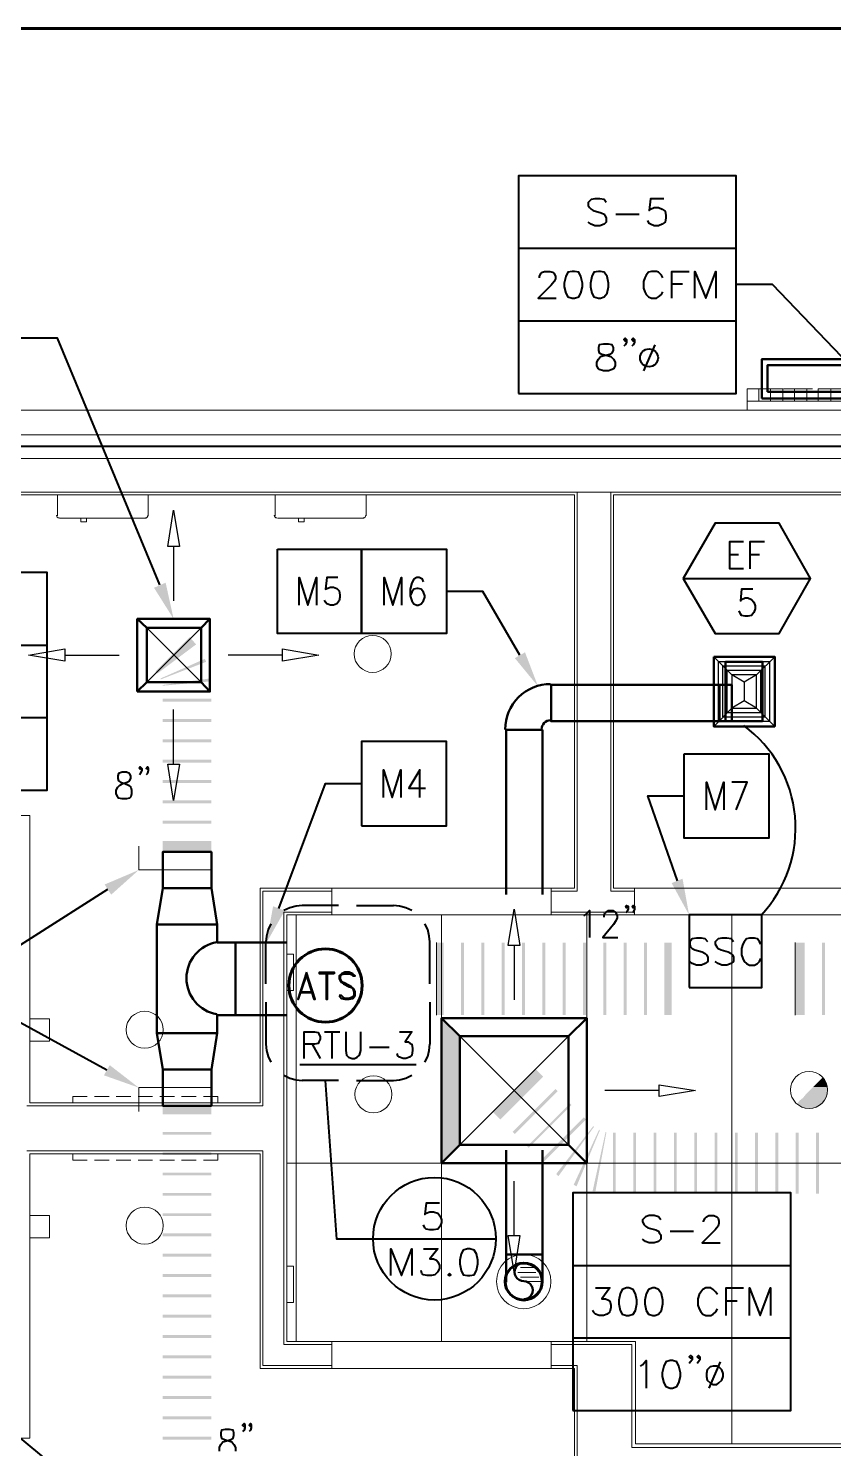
# Model space of a CAD drawing. Header units: inches. Extents: x 5 to 516, y -193 to 129.
# Drawn here: x 415.17 to 426.26, y -119.21 to -99.64 of the extents above; entities that cross this region are included whole.
import ezdxf

# ---------------------------------------------------------------- set-up
doc = ezdxf.new("R2010")
doc.units = ezdxf.units.IN
doc.header["$MEASUREMENT"] = 0
doc.linetypes.add('PDF_IMPORT', pattern=[1, 0.8, -0.2])
doc.layers.add('PDF10_Geometry', color=7, linetype='Continuous')
doc.layers.add('PDF10_Solid Fills', color=7, linetype='Continuous')

msp = doc.modelspace()

# ---------------------------------------------------------------- hatches: boundary and pattern name
at = {"layer": 'PDF10_Solid Fills', "transparency": 33554559}
for points in [[(416.9371768, -108.5081764), (417.4071577, -108.0381955), (417.3871585, -108.0281959), (416.9171776, -108.4981768)], [(417.3871619, -108.0281959), (416.917181, -108.4981768), (416.9471797, -108.5281756), (417.4771582, -108.1281919)], [(417.59715, -108.3281838), (416.9871747, -108.5981728), (416.9871747, -108.6081724), (416.9971743, -108.6081724), (417.6171491, -108.3681821)], [(417.6671505, -108.5981694), (417.0171769, -108.6881657), (417.0171769, -108.6981653), (417.6771501, -108.6381678)], [(417.6871429, -108.878158), (417.0171701, -108.878158), (417.0171701, -108.9181564), (417.6871429, -108.9181564)], [(417.6871429, -109.1581467), (417.0171701, -109.1581467), (417.0171701, -109.198145), (417.6871429, -109.198145)], [(417.6871429, -109.4381353), (417.0171701, -109.4381353), (417.0171701, -109.4781337), (417.6871429, -109.4781337)], [(417.6871429, -109.7181239), (417.0171701, -109.7181239), (417.0171701, -109.7581223), (417.6871429, -109.7581223)], [(417.6871429, -109.9981125), (417.0171701, -109.9981125), (417.0171701, -110.0381109), (417.6871429, -110.0381109)], [(417.6871429, -110.2781012), (417.0171701, -110.2781012), (417.0171701, -110.3180995), (417.6871429, -110.3180995)], [(417.6871429, -110.5580898), (417.0171701, -110.5580898), (417.0171701, -110.5980882), (417.6871429, -110.5980882)], [(417.6871429, -110.8380784), (417.0171701, -110.8380784), (417.0171701, -110.9880723), (417.6871429, -110.9880723)], [(420.887013, -113.237981), (420.887013, -112.2380216), (420.787017, -112.2380216), (420.787017, -113.237981)], [(421.1670016, -113.237981), (421.1670016, -112.2380216), (421.1270032, -112.2380216), (421.1270032, -113.237981)], [(421.4469902, -113.237981), (421.4469902, -112.2380216), (421.4069918, -112.2380216), (421.4069918, -113.237981)], [(421.7269856, -113.237981), (421.7269856, -112.2380216), (421.6869872, -112.2380216), (421.6869872, -113.237981)], [(422.0069743, -113.237981), (422.0069743, -112.2380216), (421.9669759, -112.2380216), (421.9669759, -113.237981)], [(422.2869629, -113.237981), (422.2869629, -112.2380216), (422.2469645, -112.2380216), (422.2469645, -113.237981)], [(422.5669515, -113.237981), (422.5669515, -112.2380216), (422.5269531, -112.2380216), (422.5269531, -113.237981)], [(422.8469401, -113.237981), (422.8469401, -112.2380216), (422.8069418, -112.2380216), (422.8069418, -113.237981)], [(423.1269288, -113.237981), (423.1269288, -112.2380216), (423.0869304, -112.2380216), (423.0869304, -113.237981)], [(423.4069174, -113.237981), (423.4069174, -112.2380216), (423.366919, -112.2380216), (423.366919, -113.237981)], [(423.686906, -113.237981), (423.686906, -112.2380216), (423.6469077, -112.2380216), (423.6469077, -113.237981)], [(424.0268922, -113.237981), (424.0268922, -112.2380216), (423.9268963, -112.2380216), (423.9268963, -113.237981)], [(425.8568145, -113.237981), (425.8568145, -112.2380216), (425.7268198, -112.2380216), (425.7268198, -113.237981)], [(426.1368031, -113.237981), (426.1368031, -112.2380216), (426.0968048, -112.2380216), (426.0968048, -113.237981)], [(417.6871429, -114.4879336), (417.0171701, -114.4879336), (417.0171701, -114.6079287), (417.6871429, -114.6079287)], [(422.816938, -114.6479271), (422.2269619, -115.2379031), (422.2569607, -115.2679019), (422.8469368, -114.6779259)], [(417.6871429, -114.847919), (417.0171701, -114.847919), (417.0171701, -114.8879173), (417.6871429, -114.8879173)], [(422.9469327, -114.7679222), (422.4369534, -115.4278954), (422.4669522, -115.4578942), (422.9569323, -114.7779218)], [(423.0269294, -114.8179168), (422.6769437, -115.5778859), (422.716942, -115.5978851), (423.036929, -114.8279164)], [(422.9369331, -115.6678857), (422.9769315, -115.6678857), (423.1269254, -114.8579186), (423.1169258, -114.847919)], [(423.2169217, -114.8579152), (423.2169217, -115.6978811), (423.2569201, -115.6978811), (423.2569201, -114.8579152)], [(423.4969104, -114.8579152), (423.4969104, -115.6978811), (423.5369087, -115.6978811), (423.5369087, -114.8579152)], [(423.776899, -114.8579152), (423.776899, -115.6978811), (423.8168974, -115.6978811), (423.8168974, -114.8579152)], [(424.0568876, -114.8579152), (424.0568876, -115.6978811), (424.096886, -115.6978811), (424.096886, -114.8579152)], [(424.3368762, -114.8579152), (424.3368762, -115.6978811), (424.3768746, -115.6978811), (424.3768746, -114.8579152)], [(424.6168649, -114.8579152), (424.6168649, -115.6978811), (424.6568632, -115.6978811), (424.6568632, -114.8579152)], [(424.8968535, -114.8579152), (424.8968535, -115.6978811), (424.9368519, -115.6978811), (424.9368519, -114.8579152)], [(425.1768421, -114.8579152), (425.1768421, -115.6978811), (425.2168405, -115.6978811), (425.2168405, -114.8579152)], [(425.4568308, -114.8579152), (425.4568308, -115.6978811), (425.4968291, -115.6978811), (425.4968291, -114.8579152)], [(425.7368194, -114.8579152), (425.7368194, -115.6978811), (425.7768178, -115.6978811), (425.7768178, -114.8579152)], [(426.016808, -114.8579152), (426.016808, -115.6978811), (426.0568064, -115.6978811), (426.0568064, -114.8579152)], [(417.6871429, -115.1279076), (417.0171701, -115.1279076), (417.0171701, -115.167906), (417.6871429, -115.167906)], [(417.6871429, -115.4078962), (417.0171701, -115.4078962), (417.0171701, -115.4478946), (417.6871429, -115.4478946)], [(417.6871429, -115.6878849), (417.0171701, -115.6878849), (417.0171701, -115.7278832), (417.6871429, -115.7278832)], [(417.6871429, -115.9678735), (417.0171701, -115.9678735), (417.0171701, -116.0078719), (417.6871429, -116.0078719)], [(417.6871429, -116.2478621), (417.0171701, -116.2478621), (417.0171701, -116.2878605), (417.6871429, -116.2878605)], [(417.6871429, -116.5278507), (417.0171701, -116.5278507), (417.0171701, -116.5678491), (417.6871429, -116.5678491)], [(417.6871429, -116.8078394), (417.0171701, -116.8078394), (417.0171701, -116.8478378), (417.6871429, -116.8478378)], [(417.6871429, -117.087828), (417.0171701, -117.087828), (417.0171701, -117.1278264), (417.6871429, -117.1278264)], [(417.6871429, -117.3678166), (417.0171701, -117.3678166), (417.0171701, -117.407815), (417.6871429, -117.407815)], [(417.6871429, -117.6478053), (417.0171701, -117.6478053), (417.0171701, -117.6878036), (417.6871429, -117.6878036)], [(417.6871429, -117.9277939), (417.0171701, -117.9277939), (417.0171701, -117.9677923), (417.6871429, -117.9677923)], [(417.6871429, -118.2077825), (417.0171701, -118.2077825), (417.0171701, -118.2477809), (417.6871429, -118.2477809)], [(417.6871429, -118.4877712), (417.0171701, -118.4877712), (417.0171701, -118.5277695), (417.6871429, -118.5277695)], [(417.6871429, -118.7677598), (417.0171701, -118.7677598), (417.0171701, -118.8077582), (417.6871429, -118.8077582)], [(417.6871429, -119.0477484), (417.0171701, -119.0477484), (417.0171701, -119.0877468), (417.6871429, -119.0877468)]]:
    msp.add_hatch(color=256, dxfattribs=at).paths.add_polyline_path(points)
at = {"layer": 'PDF10_Solid Fills', "true_color": 0xb3b3b3, "transparency": 33554559}
msp.add_hatch(color=253, dxfattribs=at).paths.add_polyline_path([(420.8570176, -113.5279726), (420.8570176, -115.2779015), (421.1070074, -115.0279117), (421.1070074, -113.5279726)])
at = {"layer": 'PDF10_Solid Fills', "transparency": 33554559}
h = msp.add_hatch(color=256, dxfattribs=at)
h.paths.add_polyline_path([(422.4269572, -114.2579395), (421.8369812, -114.8479156), (421.8669799, -114.8779144), (422.456956, -114.2879383)])
h.paths.add_polyline_path([(422.1469686, -113.9779509), (421.5569925, -114.567927), (421.6669881, -114.6779225), (422.2569641, -114.0879464)])
h.paths.add_polyline_path([(422.6269491, -114.4579314), (422.036973, -115.0479075), (422.0569722, -115.0679066), (422.6469483, -114.4779306)])
at = {"layer": 'PDF10_Solid Fills', "true_color": 0x4d4d4d, "transparency": 33554559}
for points in [[(426.1368065, -114.1379444), (426.1068078, -114.097946), (426.0668094, -114.1379444), (426.066806, -114.1379444), (425.9768096, -114.2279408), (426.1768015, -114.2279408), (426.1568023, -114.1779428), (426.1368031, -114.1379444)], [(426.1768015, -114.2779455), (425.9268117, -114.2779455), (425.8768137, -114.3279435), (426.1768015, -114.3279435)], [(426.1768015, -114.2279442), (425.9768096, -114.2279442), (425.9268117, -114.2779421), (426.1768015, -114.2779421)], [(426.1568023, -114.3779347), (425.8368153, -114.3779347), (425.7868174, -114.417933), (425.7568186, -114.4579314), (425.756822, -114.4579314), (425.7868207, -114.4879302), (426.0668094, -114.4879302), (426.1068078, -114.4579314), (426.1068044, -114.4579314), (426.1368031, -114.417933)], [(426.0668094, -114.4879336), (425.7868207, -114.4879336), (425.8368187, -114.5079328), (425.8768137, -114.5179324), (425.9268117, -114.527932), (426.0268076, -114.5079328), (426.026811, -114.5079328)], [(426.1768015, -114.3279401), (425.8768137, -114.3279401), (425.8368153, -114.3779381), (426.1568023, -114.3779381)]]:
    msp.add_hatch(color=251, dxfattribs=at).paths.add_polyline_path(points)

# ---------------------------------------------------------------- linework, layer by layer
at = {"layer": 'PDF10_Geometry', "lineweight": 60}
msp.add_lwpolyline([(492.0841215, -99.6385468), (357.0896039, -99.6385468), (357.0896039, -189.6248923), (492.0841215, -189.6248923)], dxfattribs=at)
at = {"layer": 'PDF10_Geometry', "lineweight": 40}
for points in [[(421.9169745, -104.6683324), (424.9168527, -104.6683324), (424.9168527, -101.6684542), (421.9169745, -101.6684542)], [(422.6569445, -102.9884006), (422.5969469, -102.9984002), (422.5669481, -103.0583978), (422.5469489, -103.1483941), (422.5469489, -103.1983921), (422.5669481, -103.2883884), (422.5969469, -103.3383864), (422.6569445, -103.3583856), (422.6869432, -103.3583856), (422.7469408, -103.3383864), (422.7769396, -103.2883884), (422.7969388, -103.1983921), (422.7969388, -103.1483941), (422.7769396, -103.0583978), (422.7469408, -102.9984002), (422.6869432, -102.9884006)], [(423.0169298, -102.9884006), (422.9569323, -102.9984002), (422.9269335, -103.0583978), (422.9069343, -103.1483941), (422.9069343, -103.1983921), (422.9269335, -103.2883884), (422.9569323, -103.3383864), (423.0169298, -103.3583856), (423.0469286, -103.3583856), (423.0969266, -103.3383864), (423.136925, -103.2883884), (423.1569242, -103.1983921), (423.1569242, -103.1483941), (423.136925, -103.0583978), (423.0969266, -102.9984002), (423.0469286, -102.9884006)], [(423.0869304, -103.98836), (423.0269328, -103.9983596), (423.0169332, -104.038358), (423.0169332, -104.0783563), (423.0269328, -104.1083551), (423.0669312, -104.1283543), (423.1369284, -104.1483535), (423.1869263, -104.1583531), (423.2269247, -104.1983515), (423.2469239, -104.2383498), (423.2469239, -104.2883478), (423.2269247, -104.3283462), (423.2069255, -104.3383458), (423.1569276, -104.358345), (423.0869304, -104.358345), (423.0269328, -104.3383458), (423.0169332, -104.3283462), (422.996934, -104.2883478), (422.996934, -104.2383498), (423.0169332, -104.1983515), (423.046932, -104.1583531), (423.09693, -104.1483535), (423.1769267, -104.1283543), (423.2069255, -104.1083551), (423.2269247, -104.0783563), (423.2269247, -104.038358), (423.2069255, -103.9983596), (423.1569276, -103.98836)], [(418.5971093, -106.8182417), (419.7570622, -106.8182417), (419.7570622, -107.9781946), (418.5971093, -107.9781946)], [(419.7570622, -106.8182417), (420.9270147, -106.8182417), (420.9270147, -107.9781946), (419.7570622, -107.9781946)], [(412.4273565, -110.1381069), (415.4272347, -110.1381069), (415.4272347, -107.1382287), (412.4273565, -107.1382287)], [(419.7570622, -110.6280903), (420.9270147, -110.6280903), (420.9270147, -109.4681375), (419.7570622, -109.4681375)], [(424.1968819, -109.6381272), (425.3668344, -109.6381272), (425.3668344, -110.7980801), (424.1968819, -110.7980801)], [(416.4571962, -109.8881204), (416.4071983, -109.9081196), (416.3971987, -109.9381184), (416.3971987, -109.9781167), (416.4071983, -110.0081155), (416.4371971, -110.0281147), (416.4971946, -110.0481139), (416.5471926, -110.0681131), (416.5771914, -110.0981119), (416.587191, -110.1381102), (416.587191, -110.1881082), (416.5771914, -110.2281066), (416.5571922, -110.2481058), (416.5171938, -110.2581054), (416.4571962, -110.2581054), (416.4071983, -110.2481058), (416.3971987, -110.2281066), (416.3771995, -110.1881082), (416.3771995, -110.1381102), (416.3971987, -110.0981119), (416.4271975, -110.0681131), (416.4671958, -110.0481139), (416.5271934, -110.0281147), (416.5571922, -110.0081155), (416.5771914, -109.9781167), (416.5771914, -109.9381184), (416.5571922, -109.9081196), (416.5171938, -109.8881204)], [(424.2668825, -112.8579964), (425.2668419, -112.8579964), (425.2668419, -111.858037), (424.2668825, -111.858037)], [(418.9970931, -112.6480083), (418.877098, -113.0179933), (418.8870976, -113.0179933), (418.9970931, -112.6980063), (419.097089, -113.0179933), (419.1170882, -113.0179933)], [(419.3770777, -112.6680075), (419.1770858, -112.6680075), (419.1770858, -112.6480083), (419.3770777, -112.6480083)], [(419.4470714, -112.9679953), (419.4770702, -113.0079937), (419.5270682, -113.0179933), (419.5870657, -113.0179933), (419.6370637, -113.0079937), (419.6670625, -112.9679953), (419.6670625, -112.9179974), (419.6470633, -112.877999), (419.6170645, -112.8480002), (419.5870657, -112.828001), (419.507069, -112.7880026), (419.4770702, -112.7680034), (419.4670706, -112.7380047), (419.4670706, -112.6980063), (419.4770702, -112.6780071), (419.5270682, -112.6680075), (419.5870657, -112.6680075), (419.6170645, -112.6780071), (419.6370637, -112.6980063), (419.6670625, -112.6980063), (419.6370637, -112.6680075), (419.5870657, -112.6480083), (419.5270682, -112.6480083), (419.4770702, -112.6680075), (419.4470714, -112.6980063), (419.4470714, -112.7380047), (419.4670706, -112.7680034), (419.4770702, -112.7880026), (419.507069, -112.8080018), (419.5870657, -112.8480002), (419.6170645, -112.8579998), (419.6370637, -112.877999), (419.6470633, -112.9179974), (419.6470633, -112.9679953), (419.6370637, -112.9879945), (419.5870657, -113.0079937), (419.5270682, -113.0079937), (419.4970694, -112.9879945), (419.4770702, -112.9679953)], [(422.6669475, -118.687763), (425.6668256, -118.687763), (425.6668256, -115.6878849), (422.6669475, -115.6878849)], [(421.2170029, -116.4578502), (421.1570054, -116.4778494), (421.1270066, -116.5278474), (421.1070074, -116.6178437), (421.1070074, -116.6678417), (421.1270066, -116.757838), (421.1570054, -116.8178356), (421.2170029, -116.8278352), (421.2470017, -116.8278352), (421.3069993, -116.8178356), (421.3369981, -116.757838), (421.3569973, -116.6678417), (421.3569973, -116.6178437), (421.3369981, -116.5278474), (421.3069993, -116.4778494), (421.2470017, -116.4578502)], [(420.9670097, -116.7978432), (420.9470105, -116.8178424), (420.9670097, -116.827842), (420.9870089, -116.8178424)], [(423.4069174, -116.9978351), (423.3469198, -117.0178342), (423.3169211, -117.0778318), (423.2969219, -117.1678281), (423.2969219, -117.2178261), (423.3169211, -117.3078225), (423.3469198, -117.3578204), (423.4069174, -117.3778196), (423.4369162, -117.3778196), (423.4969137, -117.3578204), (423.5269125, -117.3078225), (423.5469117, -117.2178261), (423.5469117, -117.1678281), (423.5269125, -117.0778318), (423.4969137, -117.0178342), (423.4369162, -116.9978351)], [(423.7669028, -116.9978351), (423.7069052, -117.0178342), (423.6769064, -117.0778318), (423.6569072, -117.1678281), (423.6569072, -117.2178261), (423.6769064, -117.3078225), (423.7069052, -117.3578204), (423.7669028, -117.3778196), (423.7969016, -117.3778196), (423.8468995, -117.3578204), (423.8868979, -117.3078225), (423.9068971, -117.2178261), (423.9068971, -117.1678281), (423.8868979, -117.0778318), (423.8468995, -117.0178342), (423.7969016, -116.9978351)], [(424.006893, -117.9977944), (423.9468955, -118.0177936), (423.9168967, -118.0777912), (423.8968975, -118.1677875), (423.8968975, -118.2177855), (423.9168967, -118.3077819), (423.9468955, -118.3577798), (424.006893, -118.377779), (424.0368918, -118.377779), (424.0968894, -118.3577798), (424.1268882, -118.3077819), (424.1468873, -118.2177855), (424.1468873, -118.1677875), (424.1268882, -118.0777912), (424.0968894, -118.0177936), (424.0368918, -117.9977944)], [(424.5968657, -118.0777912), (424.5568673, -118.0877908), (424.5168689, -118.1277892), (424.5068693, -118.1777871), (424.5068693, -118.2177855), (424.5168689, -118.2677835), (424.5568673, -118.3077819), (424.5968657, -118.327781), (424.6468637, -118.327781), (424.6768624, -118.3077819), (424.7168608, -118.2677835), (424.73686, -118.2177855), (424.73686, -118.1777871), (424.7168608, -118.1277892), (424.6768624, -118.0877908), (424.6468637, -118.0777912)]]:
    msp.add_lwpolyline(points, close=True, dxfattribs=at)
for points in [[(423.1269288, -102.0384358), (423.09693, -101.9984374), (423.0369324, -101.9884378), (422.9669353, -101.9884378), (422.9169373, -101.9984374), (422.8769389, -102.0384358), (422.8769389, -102.0784342), (422.8969381, -102.108433), (422.9169373, -102.1284321), (422.9469361, -102.1484313), (423.0569316, -102.1784301), (423.09693, -102.1984293), (423.1069296, -102.2184285), (423.1269288, -102.2484273), (423.1269288, -102.3084248), (423.09693, -102.3384236), (423.0369324, -102.3584228), (422.9669353, -102.3584228), (422.9169373, -102.3384236), (422.8769389, -102.3084248)], [(423.9168933, -101.9884412), (423.7369006, -101.9884412), (423.7169014, -102.1484347), (423.7369006, -102.1284355), (423.7868986, -102.1084363), (423.8468961, -102.1084363), (423.8968941, -102.1284355), (423.9368925, -102.1584343), (423.9468921, -102.2184319), (423.9468921, -102.2484307), (423.9368925, -102.3084282), (423.8968941, -102.338427), (423.8468961, -102.3584262), (423.7868986, -102.3584262), (423.7369006, -102.338427), (423.7169014, -102.3284274), (423.6969022, -102.288429)], [(423.2569201, -102.1984293), (423.5769071, -102.1984293)], [(421.9169745, -102.6684136), (424.9168527, -102.6684136)], [(422.2069661, -103.0783936), (422.2069661, -103.0583944), (422.2269653, -103.018396), (422.2469645, -102.9983968), (422.2769633, -102.9883972), (422.3469604, -102.9883972), (422.3869588, -102.9983968), (422.406958, -103.018396), (422.4269572, -103.0583944), (422.4269572, -103.0883932), (422.406958, -103.1283915), (422.3669596, -103.1783895), (422.1869669, -103.3583822), (422.4369568, -103.3583822)], [(423.9068971, -103.0783936), (423.8868979, -103.0383952), (423.8468995, -102.9983968), (423.8169007, -102.9883972), (423.7469036, -102.9883972), (423.7069052, -102.9983968), (423.6769064, -103.0383952), (423.6569072, -103.0783936), (423.6369081, -103.1283915), (423.6369081, -103.2183879), (423.6569072, -103.2683858), (423.6769064, -103.3083842), (423.7069052, -103.338383), (423.7469036, -103.3583822), (423.8169007, -103.3583822), (423.8468995, -103.338383), (423.8868979, -103.3083842), (423.9068971, -103.2683858)], [(424.0268922, -103.3583822), (424.0268922, -102.9883972), (424.2668825, -102.9883972)], [(424.3468792, -103.3583822), (424.3468792, -102.9883972), (424.4968731, -103.3583822), (424.6368674, -102.9883972), (424.6368674, -103.3583822)], [(424.0268922, -103.1583903), (424.1768861, -103.1583903)], [(427.8467371, -105.7082901), (425.4168358, -103.1683933), (424.9168561, -103.1683933)], [(421.9169745, -103.668373), (424.9168527, -103.668373)], [(416.9771751, -107.3082252), (415.5672324, -103.9083632), (415.0672527, -103.9083632)], [(423.4069174, -103.9283624), (423.3869182, -103.9483616), (423.366919, -103.9283624), (423.3869182, -103.9083632), (423.4069174, -103.9283624), (423.4069174, -103.9683608), (423.3869182, -103.9983596), (423.366919, -104.0183588)], [(423.5169095, -103.9283624), (423.4969104, -103.9483616), (423.4769112, -103.9283624), (423.4969104, -103.9083632), (423.5169095, -103.9283624), (423.5169095, -103.9683608), (423.4969104, -103.9983596), (423.4769112, -104.0183588)], [(423.7968982, -103.9983562), (423.6369047, -104.3583416)], [(396.2680128, -105.3982993), (427.5267433, -105.3982993)], [(424.1868857, -107.2182254), (425.9368147, -107.2182254), (425.5068321, -106.4582563), (424.6268679, -106.4582563), (424.1868857, -107.2182254), (424.6268679, -107.9781946), (425.5068321, -107.9781946), (425.9368147, -107.2182254)], [(425.016852, -107.0882341), (424.8268597, -107.0882341), (424.8268597, -106.7082495), (425.016852, -106.7082495)], [(425.1068484, -107.0882341), (425.1068484, -106.7082495), (425.3068402, -106.7082495)], [(424.8268597, -106.8882422), (424.9468549, -106.8882422)], [(425.1068484, -106.8882422), (425.2368431, -106.8882422)], [(418.8970972, -107.5882138), (418.8970972, -107.2082292), (419.0170923, -107.5882138), (419.1370874, -107.2082292), (419.1370874, -107.5882138)], [(419.427079, -107.2082292), (419.2770851, -107.2082292), (419.2570859, -107.3682227), (419.2770851, -107.3582231), (419.3270831, -107.338224), (419.3670815, -107.338224), (419.4170794, -107.3582231), (419.4470782, -107.3882219), (419.4570778, -107.4482195), (419.4570778, -107.4782183), (419.4470782, -107.5282162), (419.4170794, -107.5682146), (419.3670815, -107.5882138), (419.3270831, -107.5882138), (419.2770851, -107.5682146), (419.2570859, -107.5482154), (419.2470863, -107.5182166)], [(420.067053, -107.5882138), (420.067053, -107.2082292), (420.1870482, -107.5882138), (420.3070433, -107.2082292), (420.3070433, -107.5882138)], [(420.6070243, -107.2682268), (420.5970247, -107.2282284), (420.5470268, -107.2082292), (420.517028, -107.2082292), (420.4770296, -107.2282284), (420.4470308, -107.2782264), (420.4270316, -107.3682227), (420.4270316, -107.4582191), (420.4470308, -107.5282162), (420.4770296, -107.5682146), (420.517028, -107.5882138), (420.5370272, -107.5882138), (420.5770255, -107.5682146), (420.6070243, -107.5282162), (420.6270235, -107.4782183), (420.6270235, -107.4582191), (420.6070243, -107.4082211), (420.5770255, -107.3682227), (420.5370272, -107.3582231), (420.517028, -107.3582231), (420.4770296, -107.3682227), (420.4470308, -107.4082211), (420.4270316, -107.4582191)], [(421.9369737, -108.2781824), (421.4269944, -107.3982181), (420.9270147, -107.3982181)], [(425.1468467, -107.3682227), (424.9868532, -107.3682227), (424.9768536, -107.5282162), (424.9868532, -107.5082171), (425.0368512, -107.4882179), (425.0768496, -107.4882179), (425.1268475, -107.5082171), (425.1568463, -107.5482154), (425.1768455, -107.5982134), (425.1768455, -107.6382118), (425.1568463, -107.6882097), (425.1268475, -107.7282081), (425.0768496, -107.7382077), (425.0368512, -107.7382077), (424.9868532, -107.7282081), (424.9768536, -107.7082089), (424.9568545, -107.6682106)], [(412.4273565, -108.1381881), (415.4272347, -108.1381881)], [(412.4273565, -109.1381475), (415.4272347, -109.1381475)], [(416.7271819, -109.838119), (416.7071827, -109.8481186), (416.6971831, -109.838119), (416.7071827, -109.8181199), (416.7271819, -109.838119), (416.7271819, -109.8681178), (416.7071827, -109.9081162), (416.6971831, -109.9281154)], [(416.8171816, -109.838119), (416.807182, -109.8481186), (416.7871828, -109.838119), (416.807182, -109.8181199), (416.8171816, -109.838119), (416.8171816, -109.8681178), (416.807182, -109.9081162), (416.7871828, -109.9281154)], [(420.0570501, -110.2381028), (420.0570501, -109.8581182), (420.1770452, -110.2381028), (420.2970403, -109.8581182), (420.2970403, -110.2381028)], [(420.5570297, -110.2381028), (420.5570297, -109.8581182), (420.4070358, -110.1081081), (420.6370265, -110.1081081)], [(418.6171085, -111.7680441), (419.2570825, -110.0481139), (419.7570622, -110.0481139)], [(424.5068727, -110.4080993), (424.5068727, -110.0281147), (424.6268679, -110.4080993), (424.746863, -110.0281147), (424.746863, -110.4080993)], [(424.9168527, -110.4080993), (425.0668466, -110.0281147), (424.8568551, -110.0281147)], [(424.106889, -111.3880595), (423.6969056, -110.218107), (424.1968853, -110.218107)], [(416.2572044, -111.5080546), (414.1472901, -112.8480002), (413.6473104, -112.8480002)], [(419.4370752, -111.7280457), (418.9370955, -111.7280457), (418.8570988, -111.7380453), (418.7671024, -111.7580445), (418.6871057, -111.7980428)], [(419.6870617, -111.7280457), (420.197041, -111.7280457)], [(420.4470308, -111.7980394), (420.3670341, -111.7580411), (420.2770377, -111.7380419), (420.197041, -111.7280423)], [(423.4269166, -111.7380419), (423.4069174, -111.7580411), (423.3969178, -111.7380419), (423.4069174, -111.7280423), (423.4269166, -111.7380419), (423.4269166, -111.7780403), (423.4069174, -111.8180386), (423.3969178, -111.8280382)], [(423.5169095, -111.7380419), (423.4969104, -111.7580411), (423.4869108, -111.7380419), (423.4969104, -111.7280423), (423.5169095, -111.7380419), (423.5169095, -111.7780403), (423.4969104, -111.8180386), (423.4869108, -111.8280382)], [(422.816938, -111.86804), (422.8469368, -111.8480408), (422.8969347, -111.7980428), (422.8969347, -112.1680278)], [(423.0969266, -111.8880392), (423.0969266, -111.86804), (423.1069262, -111.8280416), (423.1269254, -111.818042), (423.1569242, -111.7980428), (423.2169217, -111.7980428), (423.2469205, -111.818042), (423.2569201, -111.8280416), (423.2769193, -111.86804), (423.2769193, -111.8980388), (423.2569201, -111.9380371), (423.2269213, -111.9880351), (423.0769274, -112.1680278), (423.2869189, -112.1680278)], [(418.5071164, -111.9780321), (418.467118, -112.0580289), (418.4471188, -112.1480252), (418.4371192, -112.228022)], [(420.6970241, -112.8080018), (420.6970241, -112.2280254), (420.6870245, -112.1480286), (420.6670253, -112.0580323), (420.6270269, -111.9780355)], [(418.4371158, -112.8080018), (418.4371158, -112.2280254)], [(424.5268719, -112.2280254), (424.4868735, -112.188027), (424.4368756, -112.1780274), (424.3668784, -112.1780274), (424.3068809, -112.188027), (424.2768821, -112.2280254), (424.2768821, -112.2580242), (424.2868817, -112.2980225), (424.3068809, -112.3180217), (424.3468792, -112.3380209), (424.4468752, -112.3680197), (424.4868735, -112.3880189), (424.5068727, -112.4080181), (424.5268719, -112.4380168), (424.5268719, -112.4980144), (424.4868735, -112.5280132), (424.4368756, -112.5480124), (424.3668784, -112.5480124), (424.3068809, -112.5280132), (424.2768821, -112.4980144)], [(424.8768543, -112.2280254), (424.8468555, -112.188027), (424.786858, -112.1780274), (424.7168608, -112.1780274), (424.6668628, -112.188027), (424.6268645, -112.2280254), (424.6268645, -112.2580242), (424.6468637, -112.2980225), (424.6668628, -112.3180217), (424.7068612, -112.3380209), (424.8068572, -112.3680197), (424.8468555, -112.3880189), (424.8668547, -112.4080181), (424.8768543, -112.4380168), (424.8768543, -112.4980144), (424.8468555, -112.5280132), (424.786858, -112.5480124), (424.7168608, -112.5480124), (424.6668628, -112.5280132), (424.6268645, -112.4980144)], [(425.2568389, -112.2580208), (425.2368397, -112.228022), (425.2068409, -112.1880236), (425.1668425, -112.178024), (425.0968454, -112.178024), (425.056847, -112.1880236), (425.0268482, -112.228022), (425.006849, -112.2580208), (424.9868498, -112.3180183), (424.9868498, -112.4080147), (425.006849, -112.4580126), (425.0268482, -112.498011), (425.056847, -112.5280098), (425.0968454, -112.548009), (425.1668425, -112.548009), (425.2068409, -112.5280098), (425.2368397, -112.498011), (425.2568389, -112.4580126)], [(419.2670855, -112.6680075), (419.2670855, -113.0179933), (419.2870847, -113.0179933), (419.2870847, -112.6680075)], [(416.2472014, -113.9979569), (414.1472867, -112.8480036), (413.647307, -112.8480036)], [(418.9071001, -112.9279969), (419.0870928, -112.9279969)], [(418.9170963, -112.917994), (419.0670903, -112.917994)], [(418.4371158, -113.0579951), (418.4371158, -113.6379715), (418.4471154, -113.7279678), (418.4671146, -113.8079646), (418.507113, -113.8879613)], [(420.6970241, -113.0579883), (420.6970241, -113.6379647)], [(418.9670909, -113.8379634), (418.9670909, -113.4679784), (419.1070852, -113.4679784), (419.1570832, -113.477978), (419.1670828, -113.4979772), (419.187082, -113.5379756), (419.187082, -113.5679743), (419.1670828, -113.6079727), (419.1570832, -113.6279719), (419.1070852, -113.6379715), (418.9670909, -113.6379715)], [(419.2470796, -113.467975), (419.457071, -113.467975)], [(419.3470823, -113.467975), (419.3470823, -113.83796)], [(419.5370712, -113.467975), (419.5370712, -113.7279645), (419.5470708, -113.787962), (419.5770695, -113.8179608), (419.6270675, -113.83796), (419.6570663, -113.83796), (419.6970647, -113.8179608), (419.7270635, -113.787962), (419.7470626, -113.7279645), (419.7470626, -113.467975)], [(420.2770411, -113.467975), (420.4470342, -113.467975), (420.3570379, -113.6079693), (420.3970362, -113.6079693), (420.427035, -113.6279685), (420.4470342, -113.6379681), (420.4570338, -113.6979657), (420.4570338, -113.7279645), (420.4470342, -113.787962), (420.4170354, -113.8179608), (420.3670375, -113.83796), (420.3270391, -113.83796), (420.2770411, -113.8179608), (420.2570419, -113.7979616), (420.2470423, -113.7679628)], [(419.0770899, -113.6379715), (419.1870854, -113.8379634)], [(419.8670612, -113.6779699), (420.1370502, -113.6779699)], [(420.6270303, -113.887958), (420.6670287, -113.8079612), (420.6870279, -113.7279645), (420.6970275, -113.6379681)], [(418.9071001, -113.9179601), (420.5070352, -113.9179601)], [(418.6871023, -114.0679506), (418.767099, -114.107949), (418.8570954, -114.1279482), (418.9370921, -114.1379478)], [(419.6870651, -114.1379444), (420.1970444, -114.1379444), (420.2770411, -114.1279448), (420.3670375, -114.1079456), (420.4470342, -114.0679473)], [(419.4370752, -114.1379444), (418.9370955, -114.1379444)], [(421.6069871, -116.3278589), (419.9170557, -116.3278589), (419.417076, -116.3278589), (419.2570825, -114.1379478)], [(420.8270222, -115.8278792), (420.6470295, -115.8278792), (420.6270303, -115.9878727), (420.6470295, -115.9678735), (420.6970275, -115.9478743), (420.7470254, -115.9478743), (420.807023, -115.9678735), (420.8370218, -116.0078719), (420.857021, -116.0578698), (420.857021, -116.0978682), (420.8370218, -116.1478662), (420.807023, -116.1878646), (420.7470254, -116.1978641), (420.6970275, -116.1978641), (420.6470295, -116.1878646), (420.6270303, -116.1678654), (420.6070311, -116.127867)], [(423.8768949, -116.0578664), (423.8468961, -116.0178681), (423.7868986, -115.9978689), (423.7169014, -115.9978689), (423.6669034, -116.0178681), (423.6269051, -116.0578664), (423.6269051, -116.0878652), (423.6469043, -116.1278636), (423.6669034, -116.1478628), (423.6969022, -116.167862), (423.8068978, -116.1978608), (423.8468961, -116.2178599), (423.8568957, -116.2378591), (423.8768949, -116.2678579), (423.8768949, -116.3278555), (423.8468961, -116.3578543), (423.7868986, -116.3778534), (423.7169014, -116.3778534), (423.6669034, -116.3578543), (423.6269051, -116.3278555)], [(424.4668744, -116.0878686), (424.4668744, -116.077869), (424.4868735, -116.0378706), (424.5068727, -116.0178715), (424.5368715, -115.9978723), (424.6068687, -115.9978723), (424.646867, -116.0178715), (424.6668662, -116.0378706), (424.6768658, -116.077869), (424.6768658, -116.1078678), (424.6668662, -116.1478662), (424.6268679, -116.1978641), (424.4468752, -116.3778568), (424.696865, -116.3778568)], [(424.006893, -116.2178599), (424.32688, -116.2178599)], [(420.157046, -116.8278386), (420.157046, -116.4578536), (420.3070399, -116.8278386), (420.4470342, -116.4578536), (420.4470342, -116.8278386)], [(420.6070243, -116.4578502), (420.8070162, -116.4578502), (420.6970207, -116.5978445), (420.7470186, -116.5978445), (420.787017, -116.6178437), (420.8070162, -116.6378429), (420.8270154, -116.6878409), (420.8270154, -116.7278392), (420.8070162, -116.7778372), (420.7670178, -116.8178356), (420.7170199, -116.8278352), (420.6570223, -116.8278352), (420.6070243, -116.8178356), (420.5870251, -116.7978364), (420.5770255, -116.757838)], [(422.6669475, -116.6878443), (425.6668256, -116.6878443)], [(422.9769315, -116.9978351), (423.1769233, -116.9978351), (423.0669278, -117.147829), (423.1169258, -117.147829), (423.1569242, -117.1678281), (423.1769233, -117.1778277), (423.1869229, -117.2378253), (423.1869229, -117.2678241), (423.1769233, -117.3278217), (423.136925, -117.3578204), (423.086927, -117.3778196), (423.0269294, -117.3778196), (422.9769315, -117.3578204), (422.9569323, -117.3378212), (422.9369331, -117.3078225)], [(424.6568632, -117.087828), (424.6368641, -117.0578292), (424.5968657, -117.0178308), (424.5668669, -116.9978317), (424.4968697, -116.9978317), (424.4568714, -117.0178308), (424.4268726, -117.0578292), (424.4068734, -117.087828), (424.3868742, -117.1478256), (424.3868742, -117.2378219), (424.4068734, -117.2878199), (424.4268726, -117.3278183), (424.4568714, -117.357817), (424.4968697, -117.3778162), (424.5668669, -117.3778162), (424.5968657, -117.357817), (424.6368641, -117.3278183), (424.6568632, -117.2878199)], [(424.7768584, -117.3778128), (424.7768584, -116.9978283), (425.0168486, -116.9978283)], [(425.0968454, -117.3778128), (425.0968454, -116.9978283), (425.2468393, -117.3778128), (425.3868336, -116.9978283), (425.3868336, -117.3778128)], [(424.7768584, -117.177821), (424.9268523, -117.177821)], [(422.6669475, -117.6878036), (425.6668256, -117.6878036)], [(423.5969063, -118.0777912), (423.6269051, -118.057792), (423.676903, -117.9977944), (423.676903, -118.377779)], [(424.3068809, -117.9477931), (424.2868817, -117.9677923), (424.2668825, -117.9477931), (424.2868817, -117.9277939), (424.3068809, -117.9477931), (424.3068809, -117.9877915), (424.2868817, -118.0177902), (424.2668825, -118.0377894)], [(424.416873, -117.9477931), (424.3968738, -117.9677923), (424.3768746, -117.9477931), (424.3968738, -117.9277939), (424.416873, -117.9477931), (424.416873, -117.9877915), (424.3968738, -118.0177902), (424.3768746, -118.0377894)], [(424.6968616, -118.0177868), (424.5368681, -118.3777722)], [(416.4071949, -120.1877021), (414.3172798, -118.4577724), (413.8173001, -118.4577724)], [(417.7971418, -119.2477403), (417.7971418, -119.1977423), (417.817141, -119.1577439), (417.8471398, -119.1177456), (417.8971378, -119.107746), (417.9571353, -119.0877468), (417.9871341, -119.0677476), (417.9971337, -119.0277492), (417.9971337, -118.9977504), (417.9871341, -118.9577521), (417.9371361, -118.9477525), (417.8771386, -118.9477525), (417.8271406, -118.9577521), (417.817141, -118.9977504), (417.817141, -119.0277492), (417.8271406, -119.0677476), (417.867139, -119.0877468), (417.9271366, -119.107746), (417.9671349, -119.1177456), (417.9971337, -119.1577439), (418.0171329, -119.1977423), (418.0171329, -119.2477403)], [(418.147131, -118.8877549), (418.1371314, -118.9077541), (418.1171322, -118.8877549), (418.1371314, -118.8677557), (418.147131, -118.8877549), (418.147131, -118.9277533), (418.1371314, -118.9577521), (418.1171322, -118.9777513)], [(418.237124, -118.8877549), (418.2271244, -118.9077541), (418.2071252, -118.8877549), (418.2271244, -118.8677557), (418.237124, -118.8877549), (418.237124, -118.9277533), (418.2271244, -118.9577521), (418.2071252, -118.9777513)]]:
    msp.add_lwpolyline(points, dxfattribs=at)
at = {"layer": 'PDF10_Geometry', "lineweight": 50}
for points in [[(425.2668419, -104.7383262), (425.2668419, -104.1983481), (427.2667606, -104.1983481), (427.2667606, -104.7383262)], [(425.3468386, -104.6483332), (425.3468386, -104.2783482), (427.1867639, -104.2783482), (427.1867639, -104.6483332)], [(416.6671911, -108.7781621), (417.6671505, -108.7781621), (417.6671505, -107.7782027), (416.6671911, -107.7782027)], [(416.7971824, -108.6481708), (417.547152, -108.6481708), (417.547152, -107.8982012), (416.7971824, -107.8982012)], [(424.6068687, -108.2981816), (424.6068687, -109.2581426), (425.4468346, -109.2581426), (425.4468346, -108.2981816)], [(424.7668622, -108.3681821), (424.7668622, -109.1881488), (425.2768415, -109.1881488), (425.2768415, -108.3681821)], [(424.8568551, -109.1881488), (422.3669562, -109.1881488), (422.3669562, -108.6881691), (424.8568551, -108.6881691)], [(424.6868654, -108.6881691), (424.6868654, -109.1881488), (424.7668622, -109.1881488), (424.7668622, -108.6881691)], [(417.6871429, -111.4880554), (417.6871429, -110.9880757), (417.0171701, -110.9880757), (417.0171701, -111.4880554)], [(417.7671397, -111.9880351), (417.6871429, -111.4880554), (417.0171701, -111.4880554), (416.9371734, -111.9880351)], [(417.7671397, -111.9880351), (416.9371734, -111.9880351), (416.9371734, -113.4879742), (417.7671397, -113.4879742), (417.7671397, -113.2379844), (418.0171295, -113.2379844), (418.0171295, -112.238025), (417.7671397, -112.238025)], [(420.8570176, -115.2779049), (422.8569363, -115.2779049), (422.8569363, -113.2779861), (420.8570176, -113.2779861)], [(417.7671397, -113.4879742), (417.6871429, -113.9879539), (417.0171701, -113.9879539), (416.9371734, -113.4879742)], [(421.1070108, -115.0279117), (422.6069499, -115.0279117), (422.6069499, -113.5279726), (421.1070108, -113.5279726)], [(417.6871429, -113.9879539), (417.6871429, -114.4879336), (417.0171701, -114.4879336), (417.0171701, -113.9879539)]]:
    msp.add_lwpolyline(points, close=True, dxfattribs=at)
at = {"layer": 'PDF10_Geometry', "linetype": 'PDF_IMPORT', "lineweight": 13, "ltscale": 0.49998}
msp.add_lwpolyline([(398.8279088, -104.8983197), (425.06685, -104.8983197), (425.06685, -104.6083314), (427.5167471, -104.6083348)], dxfattribs=at)
at = {"layer": 'PDF10_Geometry', "lineweight": 13}
for points in [[(425.06685, -104.7783245), (425.06685, -104.6083314), (425.2268435, -104.6083314), (425.2268435, -104.7783245)], [(425.386837, -104.7783245), (425.386837, -104.6083314), (425.5568301, -104.6083314), (425.5568301, -104.7783245)], [(425.7168202, -104.7783245), (425.7168202, -104.6083314), (425.8868133, -104.6083314), (425.8868133, -104.7783245)], [(426.0468102, -104.7783245), (426.0468102, -104.6083314), (426.2168033, -104.6083314), (426.2168033, -104.7783245)], [(425.06685, -104.8983197), (425.06685, -104.7783245), (427.5267501, -104.7783245), (427.5267501, -104.8983197)], [(418.7271007, -112.3980151), (418.7271007, -112.8979948), (418.817097, -112.8979948), (418.817097, -112.3980151)], [(415.4572369, -113.5979731), (415.4572369, -113.2879857), (415.1872478, -113.2879857), (415.1872478, -113.5979731)], [(415.4572369, -115.9978757), (415.4572369, -116.3078631), (415.1872478, -116.3078631), (415.1872478, -115.9978757)], [(418.7271007, -117.1978269), (418.7271007, -116.6978472), (418.817097, -116.6978472), (418.817097, -117.1978269)]]:
    msp.add_lwpolyline(points, close=True, dxfattribs=at)
for points in [[(396.2680128, -105.5682958), (396.2680128, -104.898323), (427.5267433, -104.898323), (427.5267433, -105.5682958)], [(427.5267433, -105.2383058), (396.2680128, -105.2383058), (391.9381886, -105.2383058)], [(422.6869399, -111.4880554), (422.6869399, -106.0682755), (411.6473882, -106.0682755)], [(415.567229, -106.0682755), (415.567229, -106.3582638)], [(416.8171816, -106.3582604), (416.8171816, -106.0682721), (415.5672324, -106.0682721)], [(418.5671072, -106.0682755), (418.5671072, -106.3582638)], [(419.8170598, -106.3582604), (419.8170598, -106.0682721), (418.5671106, -106.0682721)], [(423.2269213, -111.4880554), (423.2269213, -106.0682755), (426.976769, -106.0682755), (426.976769, -111.4880554)], [(415.5972312, -106.3882625), (416.7871828, -106.3882625)], [(415.9672128, -106.3882625), (415.9672128, -106.4382605), (415.9272144, -106.4382605), (415.887216, -106.4382605), (415.887216, -106.3882625)], [(418.5971093, -106.3882625), (419.787061, -106.3882625)], [(418.9670909, -106.3882625), (418.9670909, -106.4382605), (418.9270926, -106.4382605), (418.8870942, -106.4382605), (418.8870942, -106.3882625)], [(414.4772733, -110.488096), (415.1872444, -110.488096), (415.1872444, -114.4479352), (418.3571157, -114.4479352), (418.3571157, -111.4880554), (419.3470755, -111.4880554), (419.3470755, -111.8580404), (418.7271007, -111.8580404), (418.7271007, -117.7378016), (419.3470755, -117.7378016), (419.3470755, -118.1077866), (418.3571157, -118.1077866), (418.3571157, -115.1479068), (415.1872444, -115.1479068), (415.1872444, -119.0677476), (414.8172595, -119.0677476)], [(417.6871429, -111.2380622), (416.6871835, -111.2380622), (416.6871835, -110.9080756)], [(422.3669596, -111.4880554), (419.3470823, -111.4880554)], [(422.6869466, -111.488052), (422.3669596, -111.488052), (422.3669596, -111.858037), (423.5169129, -111.858037)], [(423.2269247, -111.4880554), (423.5169129, -111.4880554), (423.5169129, -111.8580404)], [(423.5169095, -111.4880554), (426.5267873, -111.4880554), (426.5267873, -111.8580404), (423.5169095, -111.8580404)], [(419.3470823, -111.858037), (422.3669596, -111.858037)], [(417.6871429, -114.2379471), (416.6871835, -114.2379471), (416.6871835, -114.5679337)], [(422.1269694, -116.9678329), (422.1269694, -116.9678329)], [(422.1569648, -117.0378334), (422.1569648, -117.0378334)], [(422.1969631, -116.9678329), (422.1969631, -116.9678329)], [(422.1269694, -117.0978242), (422.1269694, -117.0978242)], [(411.6473882, -123.6575612), (422.6869399, -123.6575612), (422.6869399, -118.1077866), (422.3669529, -118.1077866), (422.3669529, -117.7378016), (423.5269057, -117.7378016), (423.5269057, -119.1477443), (426.9267677, -119.1477443), (426.9267677, -119.697722), (423.5269057, -119.697722), (423.5269057, -119.8377163)], [(422.3669596, -117.7377982), (419.3470823, -117.7377982)], [(419.3470823, -118.1077866), (422.3669596, -118.1077866)]]:
    msp.add_lwpolyline(points, dxfattribs=at)
at = {"layer": 'PDF10_Geometry', "lineweight": 0}
msp.add_lwpolyline([(427.5267501, -105.5682958), (396.2680196, -105.5682958), (396.2680196, -106.0282772), (427.5267501, -106.0282772)], close=True, dxfattribs=at)
for points in [[(423.1869263, -106.0282772), (423.1869263, -111.5280538), (423.5169129, -111.5280538), (423.5169129, -111.818042), (422.3669596, -111.818042), (422.3669596, -111.5280538), (422.726945, -111.5280538), (422.726945, -106.0282772)], [(415.1472461, -114.4879336), (418.3971141, -114.4879336), (418.3971141, -111.5280538), (419.3470755, -111.5280538), (419.3470755, -111.818042), (418.6871023, -111.818042), (418.6871023, -117.7778), (419.3470755, -117.7778), (419.3470755, -118.0677882), (418.3971141, -118.0677882), (418.3971141, -115.1079084), (415.1472461, -115.1079084)], [(420.7870238, -113.237981), (420.7870238, -112.2380216)], [(425.7268232, -113.237981), (425.7268232, -112.2380216)], [(411.6073898, -123.6975596), (422.7269382, -123.6975596), (422.7269382, -118.0677882), (422.3669529, -118.0677882), (422.3669529, -117.7778), (423.4769078, -117.7778), (423.4769078, -119.1977423), (426.8867693, -119.1977423), (426.8867693, -119.647724), (423.4769078, -119.647724), (423.4769078, -119.797718), (423.0469252, -119.797718), (423.0469252, -124.2675364), (423.4769078, -124.2675364), (423.4769078, -135.7370706), (423.1869196, -135.7370706), (423.1869196, -131.3572485), (390.5682443, -131.3572485)]]:
    msp.add_lwpolyline(points, dxfattribs=at)
at = {"layer": 'PDF10_Geometry', "color": 253, "lineweight": 25, "true_color": 0xb3b3b3}
for points in [[(417.0871673, -106.7782433), (417.167164, -106.2782636), (417.2471608, -106.7782433)], [(415.6672317, -108.3581791), (415.167252, -108.2781824), (415.6672317, -108.188186)], [(418.6671099, -108.1881894), (419.1670896, -108.2781858), (418.6671099, -108.3581825)], [(424.6668662, -108.3681821), (424.6668662, -109.1881488), (425.3768374, -109.1881488), (425.3768374, -108.3681821)], [(424.7268638, -108.4281797), (424.7268638, -109.1281513), (425.3168398, -109.1281513), (425.3168398, -108.4281797)], [(424.7868614, -108.4881773), (424.7868614, -109.0681537), (425.2568423, -109.0681537), (425.2568423, -108.4881773)], [(424.8568551, -108.5481748), (424.8568551, -109.0081561), (425.1968413, -109.0081561), (425.1968413, -108.5481748)], [(417.2471608, -109.7781215), (417.167164, -110.2781012), (417.0871673, -109.7781215)], [(421.7769802, -112.2780199), (421.856977, -111.7780403), (421.9369737, -112.2780199)], [(423.8568957, -114.1979488), (424.3568754, -114.2779455), (423.8568957, -114.3579423)], [(421.9369737, -116.2778643), (421.856977, -116.777844), (421.7769802, -116.2778643)]]:
    msp.add_lwpolyline(points, close=True, dxfattribs=at)
for points in [[(417.167164, -106.7782433), (417.167164, -107.5282128)], [(416.7971824, -107.8981978), (417.547152, -108.6481674)], [(417.5471554, -107.8981978), (416.7971858, -108.6481674)], [(415.6672317, -108.2781824), (416.4172013, -108.2781824)], [(418.6671099, -108.2781824), (417.9171403, -108.2781824)], [(425.4468312, -108.298185), (425.1968413, -108.5481748), (425.0268482, -108.6481708), (424.8568551, -108.5481748), (424.6068653, -108.298185)], [(425.0268516, -108.6481708), (425.0268516, -108.9081602)], [(417.167164, -109.7781215), (417.167164, -109.0281519)], [(425.4468312, -109.258146), (425.1968413, -109.0081561), (425.0268482, -108.9081602), (424.8568551, -109.0081561), (424.6068653, -109.258146)], [(421.856977, -112.2780199), (421.856977, -113.0279895)], [(422.6069499, -113.5279726), (421.1070108, -115.0279117)], [(421.1070108, -113.5279726), (422.6069499, -115.0279117)], [(423.8568957, -114.2779455), (423.1069262, -114.2779455)], [(421.856977, -116.2778643), (421.856977, -115.5278947)]]:
    msp.add_lwpolyline(points, dxfattribs=at)
at = {"layer": 'PDF10_Geometry', "lineweight": 50}
for points in [[(416.7971824, -107.8981978), (416.6671877, -107.7782027)], [(417.5471554, -107.8981978), (417.6671505, -107.7782027)], [(416.7971824, -108.6481708), (416.6671877, -108.7781655)], [(417.5471554, -108.6481708), (417.6671505, -108.7781655)], [(421.7469848, -111.5780484), (421.7469848, -109.3081406), (422.2469645, -109.3081406), (422.2469645, -111.5780484)], [(418.7271007, -112.2380216), (418.0171295, -112.2380216), (418.0171295, -113.237981), (418.7271007, -113.237981)], [(421.1070108, -113.5279726), (420.857021, -113.2779827)], [(422.6069499, -113.5279726), (422.8569397, -113.2779827)], [(421.1070108, -115.0279117), (420.857021, -115.2779015)], [(422.6069499, -115.0279117), (422.8569397, -115.2779015)], [(422.2469645, -115.0979054), (422.2469645, -116.537847), (421.7469848, -116.537847), (421.7469848, -115.0979054)], [(422.2469645, -116.9178383), (422.2469645, -116.5378537), (421.7469848, -116.5378537), (421.7469848, -116.9178383)]]:
    msp.add_lwpolyline(points, dxfattribs=at)
for points in [[(422.3590386, -108.6747956, 0.1989123742), (421.9171166, -108.8578482, 0.1989123742), (421.7340644, -109.2997689)], [(422.3590386, -109.1747753, 0.1988956384), (422.2706522, -109.2113839, 0.1988956384), (422.2340444, -109.2997761)], [(421.9890367, -116.6547768, 1.0000451069), (421.9890367, -116.9047553, -1.0000451068), (421.9890367, -117.15477)]]:
    msp.add_lwpolyline(points, format="xyb", dxfattribs=at)
at = {"layer": 'PDF10_Geometry', "color": 251, "lineweight": 13, "true_color": 0x4d4d4d}
for points in [[(418.8570988, -111.858037), (418.8570988, -117.7377982)], [(420.8570176, -111.858037), (420.8570176, -117.7377982)], [(422.8569363, -111.858037), (422.8569363, -117.7377982)], [(424.8568551, -111.858037), (424.8568551, -119.147741)], [(446.3559854, -115.2779049), (418.7271075, -115.2779049)]]:
    msp.add_lwpolyline(points, dxfattribs=at)
at = {"layer": 'PDF10_Geometry', "linetype": 'PDF_IMPORT', "lineweight": 13, "ltscale": 0.24999}
for points in [[(415.7772239, -114.4479352), (415.7772239, -114.3579389), (417.777146, -114.3579423), (417.777146, -114.4479386)], [(415.7772239, -115.1479068), (415.7772239, -115.2379031), (417.777146, -115.2379065), (417.777146, -115.1479102)]]:
    msp.add_lwpolyline(points, dxfattribs=at)
at = {"layer": 'PDF10_Geometry', "lineweight": 13}
msp.add_lwpolyline([(421.9890367, -116.6547768, 1.0000451069), (421.9890367, -116.9047553, -1.0000451068), (421.9890367, -117.15477)], format="xyb", dxfattribs=at)
at = {"layer": 'PDF10_Geometry', "linetype": 'PDF_IMPORT', "lineweight": 13}
for points in [[(421.9069783, -116.7878402), (422.1569648, -116.7878402)], [(421.9469767, -116.7178464), (422.1269694, -116.7178464)], [(421.9469767, -116.8478378), (422.1969631, -116.8478378)], [(421.9769721, -116.9078353), (422.2269653, -116.9078353)]]:
    msp.add_lwpolyline(points, dxfattribs=at)
at = {"layer": 'PDF10_Geometry', "lineweight": 40}
for centre, radius in [((423.7148382, -104.1789489), 0.1237877), ((420.7590333, -116.3197759), 0.8449665)]:
    msp.add_circle(centre, radius, dxfattribs=at)
at = {"layer": 'PDF10_Geometry', "color": 251, "lineweight": 13, "true_color": 0x4d4d4d}
for centre in [(419.9090381, -108.2597735), (416.7690368, -113.4397733), (419.9190343, -114.3297745), (425.9190348, -114.2697769), (416.7690368, -116.139779)]:
    msp.add_circle(centre, 0.254993, dxfattribs=at)
at = {"layer": 'PDF10_Geometry', "lineweight": 60}
for centre, radius in [((419.2590359, -112.8297759), 0.5049844), ((421.9890351, -116.9097782), 0.254993)]:
    msp.add_circle(centre, radius, dxfattribs=at)
at = {"layer": 'PDF10_Geometry', "lineweight": 13}
msp.add_circle((421.9890425, -116.9097708), 0.3749807, dxfattribs=at)
at = {"layer": 'PDF10_Geometry', "lineweight": 50}
msp.add_circle((421.9890351, -116.9097782), 0.254993, dxfattribs=at)
at = {"layer": 'PDF10_Geometry', "lineweight": 13}
for centre, start, end in [((415.5890372, -106.3497697), 179.99992925, 270.00007075), ((416.7790347, -106.3497714), 269.99992926, 0.00007073), ((418.5890374, -106.3497697), 179.9999292, 270.00007076), ((419.7790349, -106.3497714), 269.99992924, 0.00007075)]:
    msp.add_arc(centre, 0.0349985, start, end, dxfattribs=at)
at = {"layer": 'PDF10_Geometry', "lineweight": 40}
msp.add_arc((423.9790342, -110.6597626), 1.754934, 316.98296481, 53.60211462, dxfattribs=at)
at = {"layer": 'PDF10_Geometry', "lineweight": 50}
msp.add_arc((417.8490339, -112.7297679), 0.5049747, 99.90366748, 260.09608163, dxfattribs=at)
at = {"layer": 'PDF10_Solid Fills', "transparency": 33554559}
for points in [[(417.0571719, -107.278223), (417.1671674, -107.7782027), (416.8971784, -107.3482202)], [(422.0069743, -108.238184), (422.1869669, -108.7081649), (421.8669799, -108.3181808)], [(416.217206, -111.4380541), (416.6871869, -111.2380622), (416.3072023, -111.5780484)], [(424.1768827, -111.3580573), (424.2668791, -111.858037), (424.0268888, -111.4180549)], [(418.6971053, -111.7980394), (418.4471154, -112.2380216), (418.5371118, -111.7380419)], [(416.2871998, -113.9279563), (416.6871835, -114.2379437), (416.207203, -114.0679506)]]:
    msp.add_solid(points, dxfattribs=at)
at = {"layer": 'PDF10_Solid Fills', "color": 253, "true_color": 0xb3b3b3, "transparency": 33554559}
msp.add_solid([(420.8570176, -113.2779793), (421.1070074, -113.5279692), (420.8570176, -113.5279692)], dxfattribs=at)

doc.saveas('drawing.dxf')
